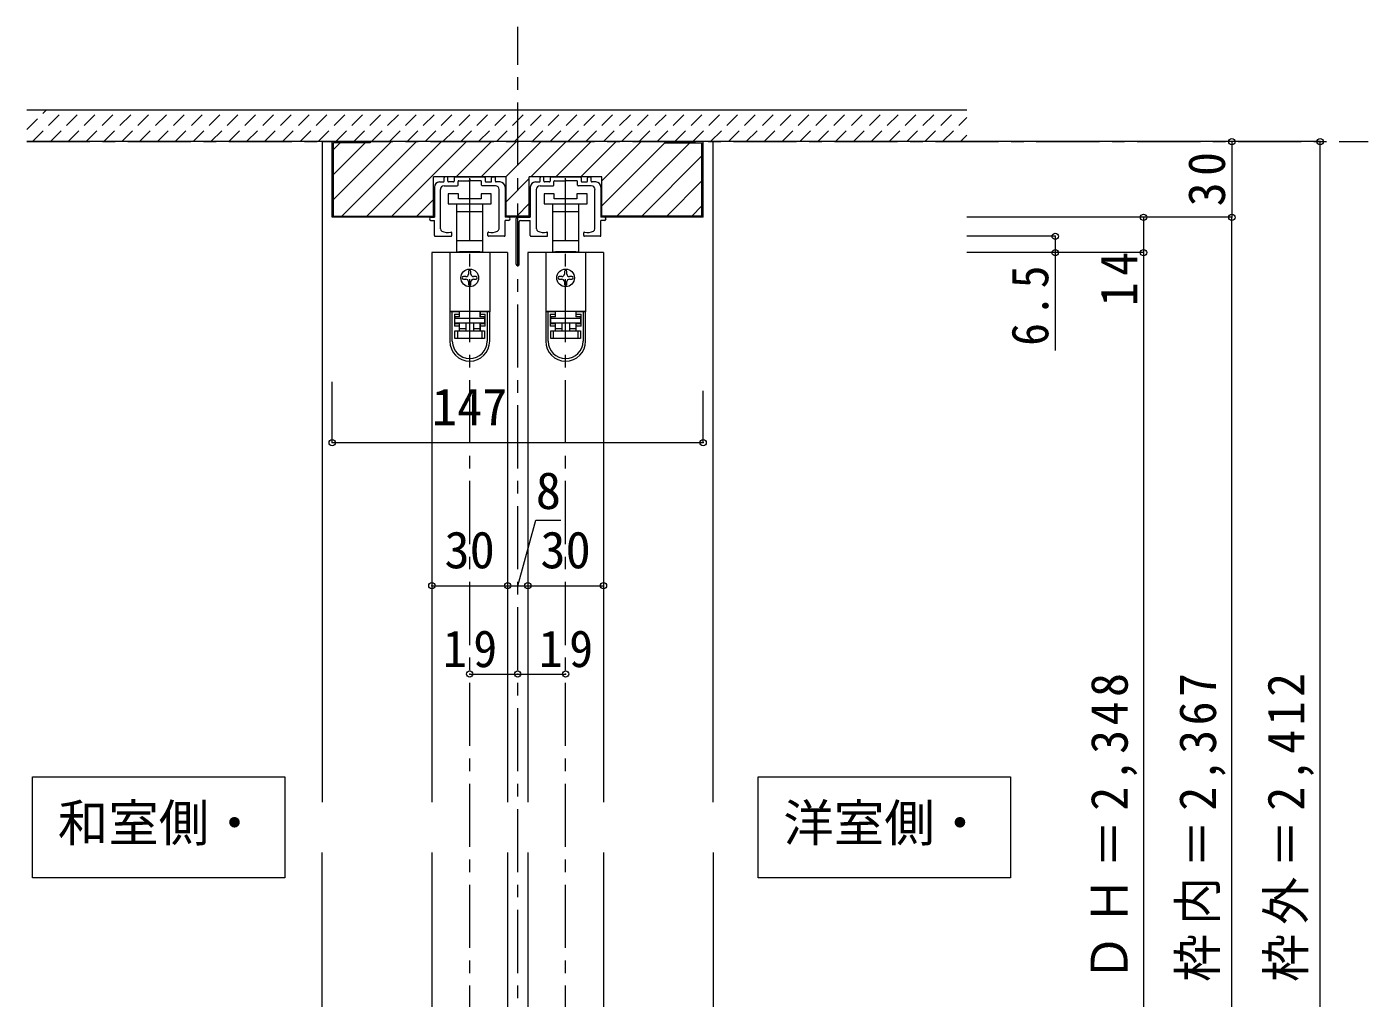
# Model space of a CAD drawing. Units: millimetres, scale not verified. Extents: x -973 to 977, y -701 to 696.
# Drawn here: x -565 to -33, y -387 to -2 of the extents above; entities that cross this region are included whole.
import ezdxf
from ezdxf.enums import TextEntityAlignment as Align

# ---------------------------------------------------------------- set-up
doc = ezdxf.new("R2010")
doc.units = ezdxf.units.MM
doc.header["$LTSCALE"] = 5
doc.header["$PDMODE"] = 32
doc.header["$PDSIZE"] = 2.5
doc.linetypes.add('CHAIN1', pattern=[8, 5, -1, 1, -1])
doc.linetypes.add('DASHED1', pattern=[1.8, 1.2, -0.6])
for name, color, linetype, lineweight in [('0-1_通り芯', 4, 'CHAIN1', 9), ('0-4_枠', 3, 'Continuous', 9), ('0-6_扉', 6, 'Continuous', 9), ('0-7_金物', 7, 'Continuous', 9), ('0-A_文字', 7, 'Continuous', 9), ('0-B_寸法', 7, 'Continuous', 9), ('0-C_ハッチ', 4, 'DASHED1', 9)]:
    doc.layers.add(name, color=color, linetype=linetype, lineweight=lineweight)
doc.styles.add('ＭＳ ゴシック', font='')
doc.styles.get('ＭＳ ゴシック').set_extended_font_data('MS Gothic')

# ---------------------------------------------------------------- blocks, each defined once
blk = doc.blocks.new('下荷重(戸車)')
at = {"layer": '0-7_金物'}
for p, q in [((8.5, 37.107), (4.5, 37.107)), ((5.25, 30.107), (5.25, 33.107)), ((-5.25, 30.107), (0, 30.107)), ((0, 30.107), (5.25, 30.107)), ((5.25, 18.507), (5.25, 30.107)), ((0, 18.507), (-5.25, 18.507)), ((-5.25, 18.507), (-5.25, 14.107)), ((5.25, 18.507), (0, 18.507)), ((5.25, 14.107), (5.25, 18.507)), ((7.9, 13.807), (-7.9, 13.807)), ((-7.9, 13.807), (-7.9, -9.493)), ((-5.25, 14.107), (-4, 14.107)), ((-4, 14.107), (-4, 13.807)), ((4, 14.107), (-4, 14.107)), ((4, 14.107), (5.25, 14.107)), ((4, 13.807), (4, 14.107)), ((7.9, 13.807), (7.9, -9.493)), ((-0.5, 6.307), (-0.5, 5.307)), ((0.5, 5.307), (0.5, 6.307)), ((-1.5, 4.307), (-2.5, 4.307)), ((-2.5, 3.307), (-1.5, 3.307)), ((-0.5, 2.307), (-0.5, 1.307)), ((0.5, 1.307), (0.5, 2.307)), ((2.5, 4.307), (1.5, 4.307)), ((1.5, 3.307), (2.5, 3.307)), ((7.9, -9.493), (-7.9, -9.493)), ((-7.9, -9.493), (-7.9, -9.593)), ((-6.9, -9.593), (-7.9, -9.593)), ((-7.9, -9.593), (-7.9, -21.293)), ((-4.2, -9.593), (-6.9, -9.593)), ((-6.9, -21.293), (-6.9, -9.593)), ((-6.1, -10.593), (-6.1, -15.293)), ((-6.1, -10.593), (-4.2, -10.593)), ((-4.9, -9.593), (-4.9, -9.493)), ((-4.2, -9.593), (-4.2, -10.593)), ((-4, -11.693), (-4, -9.493)), ((4, -9.493), (4, -11.693)), ((6.9, -9.593), (4.2, -9.593)), ((4.2, -10.593), (4.2, -9.593)), ((4.2, -11.593), (4.2, -10.593)), ((4.2, -10.593), (6.1, -10.593)), ((4.9, -9.493), (4.9, -9.593)), ((6.1, -15.293), (6.1, -10.593)), ((6.9, -9.593), (6.9, -21.293)), ((7.9, -9.593), (6.9, -9.593)), ((7.9, -9.493), (7.9, -9.593)), ((7.9, -21.293), (7.9, -9.593)), ((-6.1, -14.293), (-4.2, -14.293)), ((-4.2, -15.293), (-6.1, -15.293)), ((-5.9, -11.693), (-5.9, -12.193)), ((-4, -11.693), (-5.9, -11.693)), ((-5.9, -12.193), (5.9, -12.193)), ((-5.9, -14.193), (-5.9, -12.193)), ((5.9, -14.193), (-5.9, -14.193)), ((-4.2, -14.293), (-4.2, -15.293)), ((-4.2, -15.293), (-4.2, -17.193)), ((-4, -16.193), (-4, -14.193)), ((-1.5, -14.193), (-1.5, -17.193)), ((1.5, -14.193), (1.5, -17.193)), ((5.9, -11.693), (4, -11.693)), ((6.1, -11.593), (4.2, -11.593)), ((6.1, -15.293), (4.2, -15.293)), ((4.2, -17.193), (4.2, -15.293)), ((5.9, -12.193), (5.9, -11.693)), ((5.9, -12.193), (5.9, -14.193)), ((-5.9, -17.193), (-4.9, -17.193)), ((-4.9, -17.193), (4.9, -17.193)), ((-4.9, -17.193), (-4.9, -20.193)), ((4.9, -20.193), (-4.9, -20.193)), ((1.5, -16.193), (4, -16.193)), ((4.9, -17.193), (5.9, -17.193)), ((5.9, -17.193), (5.9, -20.193))]:
    blk.add_line(p, q, dxfattribs=at)
for points in [[(-8.5, 33.107), (0, 33.107), (8.5, 33.107), (8.5, 37.107)], [(4.5, 37.107), (4.5, 35.107), (-4.5, 35.107), (-4.5, 37.107), (-8.5, 37.107), (-8.5, 33.107)], [(-5.25, 33.107), (-5.25, 30.107), (-5.25, 18.507)], [(-4.2, -10.593), (-4.2, -11.593), (-6.1, -11.593)], [(4, -14.193), (4, -16.193), (4, -17.193)], [(4.2, -15.293), (4.2, -14.293), (6.1, -14.293)], [(-4.9, -20.193), (-5.9, -20.193), (-5.9, -17.193)], [(-4, -17.193), (-4, -16.193), (-1.5, -16.193)], [(5.9, -20.193), (4.9, -20.193), (4.9, -17.193)]]:
    blk.add_lwpolyline(points, dxfattribs=at)
blk.add_circle((0, 3.807), 3.5, dxfattribs=at)
for centre, radius, start, end in [((0, 6.307), 0.5, 90, 180), ((0, 6.307), 0.5, 0, 90), ((-2.5, 3.807), 0.5, 90, 180), ((-2.5, 3.807), 0.5, 180, 270), ((-1.5, 5.307), 1, 270, 0), ((-1.5, 2.307), 1, 0, 90), ((0, 1.307), 0.5, 180, 270), ((0, 1.307), 0.5, 270, 0), ((1.5, 5.307), 1, 180, 270), ((1.5, 2.307), 1, 90, 180), ((2.5, 3.807), 0.5, 0, 90), ((2.5, 3.807), 0.5, 270, 0), ((0, -21.293), 7.9, 180, 0), ((0, -21.293), 6.9, 180, 0)]:
    blk.add_arc(centre, radius, start, end, dxfattribs=at)
blk = doc.blocks.new('02')
at = {"layer": '0-B_寸法'}
for p, q in [((-12, 6.623), (-10.45, 6.623)), ((-10.15, 6.923), (-10.15, 8.323)), ((-8.95, 8.623), (-9.85, 8.623)), ((-8.65, 6.923), (-8.65, 8.323)), ((-6.45, 6.623), (-8.35, 6.623)), ((-6.15, 8.323), (-6.15, 6.923)), ((-5.85, 8.623), (5.85, 8.623)), ((-4.65, 5.423), (-4.65, 6.823)), ((-4.35, 7.123), (-0.3, 7.123)), ((0, 7.423), (-0.3, 7.123)), ((0, 7.423), (0.3, 7.123)), ((4.35, 7.123), (0.3, 7.123)), ((4.65, 5.423), (4.65, 6.823)), ((6.15, 8.323), (6.15, 6.923)), ((6.45, 6.623), (8.35, 6.623)), ((8.65, 6.923), (8.65, 8.323)), ((8.95, 8.623), (9.85, 8.623)), ((10.15, 6.923), (10.15, 8.323)), ((12, 6.623), (10.45, 6.623)), ((-14, 4.623), (-14, -7.377)), ((-11.6, -11.949), (-11.6, 3.623)), ((-10.15, 5.123), (-4.95, 5.123)), ((10.15, 5.123), (4.95, 5.123)), ((11.6, -11.949), (11.6, 3.623)), ((14, 4.623), (14, -7.377)), ((-15.4, -7.377), (-14, -7.377)), ((-15.4, -8.577), (-14, -8.577)), ((-14, -14.577), (-14, -8.577)), ((15.4, -7.377), (14, -7.377)), ((15.4, -8.577), (14, -8.577)), ((14, -14.577), (14, -8.577)), ((-13.7, -14.877), (-7.45, -14.877)), ((-7.15, -14.577), (-7.15, -13.502)), ((7.15, -14.577), (7.15, -13.502)), ((13.7, -14.877), (7.45, -14.877))]:
    blk.add_line(p, q, dxfattribs=at)
for centre, radius, start, end in [((-12, 4.623), 2, 90, 180), ((-10.45, 6.923), 0.3, 270, 0), ((-9.85, 8.323), 0.3, 90, 180), ((-8.95, 8.323), 0.3, 0, 90), ((-8.35, 6.923), 0.3, 180, 270), ((-6.45, 6.923), 0.3, 270, 0), ((-5.85, 8.323), 0.3, 90, 180), ((-4.95, 5.423), 0.3, 270, 0), ((-4.35, 6.823), 0.3, 90, 180), ((4.35, 6.823), 0.3, 0, 90), ((4.95, 5.423), 0.3, 180, 270), ((5.85, 8.323), 0.3, 0, 90), ((6.45, 6.923), 0.3, 180, 270), ((8.35, 6.923), 0.3, 270, 0), ((8.95, 8.323), 0.3, 90, 180), ((9.85, 8.323), 0.3, 0, 90), ((10.45, 6.923), 0.3, 180, 270), ((12, 4.623), 2, 0, 90), ((-10.15, 3.623), 1.5, 90, 180), ((10.15, 3.623), 1.5, 0, 90), ((-15.4, -7.977), 0.6, 90, 180), ((-15.4, -7.977), 0.6, 180, 270), ((15.4, -7.977), 0.6, 0, 90), ((15.4, -7.977), 0.6, 270, 0), ((-13.7, -14.577), 0.3, 180, 270), ((-10.6, -11.949), 1, 180, 243.25632), ((-8.8, -8.377), 5, 243.25632, 284.75682), ((-7.45, -13.502), 0.3, 0, 104.75682), ((-7.45, -14.577), 0.3, 270, 0), ((7.45, -13.502), 0.3, 75.24318, 180), ((7.45, -14.577), 0.3, 180, 270), ((8.8, -8.377), 5, 255.24318, 296.74368), ((10.6, -11.949), 1, 296.74368, 0), ((13.7, -14.577), 0.3, 270, 0)]:
    blk.add_arc(centre, radius, start, end, dxfattribs=at)
blk = doc.blocks.new('03')
at = {"layer": '0-B_寸法'}
for p, q in [((-13.079, 5.476), (-13.079, -6.524)), ((-11.079, 7.476), (-9.529, 7.476)), ((-9.229, 7.776), (-9.229, 9.176)), ((-9.229, 5.976), (-4.029, 5.976)), ((-8.029, 9.476), (-8.929, 9.476)), ((-7.729, 7.776), (-7.729, 9.176)), ((-5.529, 7.476), (-7.429, 7.476)), ((-5.229, 9.176), (-5.229, 7.776)), ((-4.929, 9.476), (6.771, 9.476)), ((-3.729, 6.276), (-3.729, 7.676)), ((-3.429, 7.976), (0.621, 7.976)), ((0.921, 8.276), (0.621, 7.976)), ((0.921, 8.276), (1.221, 7.976)), ((5.271, 7.976), (1.221, 7.976)), ((5.571, 6.276), (5.571, 7.676)), ((11.071, 5.976), (5.871, 5.976)), ((7.071, 9.176), (7.071, 7.776)), ((7.371, 7.476), (9.271, 7.476)), ((9.571, 7.776), (9.571, 9.176)), ((9.871, 9.476), (10.771, 9.476)), ((11.071, 7.776), (11.071, 9.176)), ((12.921, 7.476), (11.371, 7.476)), ((14.921, 5.476), (14.921, -6.524)), ((-10.679, -11.096), (-10.679, 4.476)), ((12.521, -11.096), (12.521, 4.476)), ((-18.679, -25.124), (-18.679, -7.024)), ((-18.179, -6.524), (-13.079, -6.524)), ((-17.479, -25.124), (-17.479, -8.224)), ((-16.979, -7.724), (-13.079, -7.724)), ((-13.079, -13.724), (-13.079, -7.724)), ((16.321, -6.524), (14.921, -6.524)), ((16.321, -7.724), (14.921, -7.724)), ((14.921, -13.724), (14.921, -7.724)), ((-12.779, -14.024), (-6.529, -14.024)), ((-6.229, -13.724), (-6.229, -12.649)), ((8.071, -13.724), (8.071, -12.649)), ((14.621, -14.024), (8.371, -14.024))]:
    blk.add_line(p, q, dxfattribs=at)
for centre, radius, start, end in [((-11.079, 5.476), 2, 90, 180), ((-9.229, 4.476), 1.5, 90, 180), ((-9.529, 7.776), 0.3, 270, 0), ((-8.929, 9.176), 0.3, 90, 180), ((-8.029, 9.176), 0.3, 0, 90), ((-7.429, 7.776), 0.3, 180, 270), ((-5.529, 7.776), 0.3, 270, 0), ((-4.929, 9.176), 0.3, 90, 180), ((-4.029, 6.276), 0.3, 270, 0), ((-3.429, 7.676), 0.3, 90, 180), ((5.271, 7.676), 0.3, 0, 90), ((5.871, 6.276), 0.3, 180, 270), ((6.771, 9.176), 0.3, 0, 90), ((7.371, 7.776), 0.3, 180, 270), ((9.271, 7.776), 0.3, 270, 0), ((9.871, 9.176), 0.3, 90, 180), ((10.771, 9.176), 0.3, 0, 90), ((11.371, 7.776), 0.3, 180, 270), ((11.071, 4.476), 1.5, 0, 90), ((12.921, 5.476), 2, 0, 90), ((-18.179, -7.024), 0.5, 90, 180), ((-16.979, -8.224), 0.5, 90, 180), ((16.321, -7.124), 0.6, 0, 90), ((16.321, -7.124), 0.6, 270, 0), ((-12.779, -13.724), 0.3, 180, 270), ((-9.679, -11.096), 1, 180, 243.25632), ((-7.879, -7.524), 5, 243.25632, 284.75682), ((-6.529, -12.649), 0.3, 0, 104.75682), ((-6.529, -13.724), 0.3, 270, 0), ((8.371, -12.649), 0.3, 75.24318, 180), ((8.371, -13.724), 0.3, 180, 270), ((9.721, -7.524), 5, 255.24318, 296.74368), ((11.521, -11.096), 1, 296.74368, 0), ((14.621, -13.724), 0.3, 270, 0), ((-18.079, -25.124), 0.6, 180, 0)]:
    blk.add_arc(centre, radius, start, end, dxfattribs=at)

msp = doc.modelspace()

# ---------------------------------------------------------------- linework, layer by layer
at = {"layer": '0-1_通り芯'}
for p, q in [((-370.347, -577.5), (-370.347, -2.5)), ((-564.847, -48), (-33.347, -48)), ((-389.347, -567.5), (-389.347, -62)), ((-351.347, -567.5), (-351.347, -62))]:
    msp.add_line(p, q, dxfattribs=at)
at = {"layer": '0-4_枠', "color": 4}
for p, q in [((-447.847, -48), (-443.847, -48)), ((-447.847, -48), (-447.847, -309.75)), ((-292.847, -48), (-296.847, -48)), ((-292.847, -309.75), (-292.847, -48)), ((-447.847, -555.5), (-447.847, -329.75)), ((-292.847, -329.75), (-292.847, -555.5))]:
    msp.add_line(p, q, dxfattribs=at)
at = {"layer": '0-4_枠'}
for p, q in [((-443.847, -78), (-443.847, -48)), ((-296.847, -48), (-443.847, -48)), ((-443.347, -77.5), (-443.347, -48.5)), ((-428.847, -48.5), (-443.347, -48.5)), ((-428.847, -48), (-428.847, -48.5)), ((-311.847, -48.5), (-311.847, -48)), ((-311.847, -48.5), (-297.347, -48.5)), ((-297.347, -77.5), (-297.347, -48.5)), ((-296.847, -78), (-296.847, -48)), ((-403.747, -78), (-403.747, -62)), ((-374.947, -62), (-403.747, -62)), ((-374.947, -78), (-374.947, -62)), ((-365.747, -78), (-365.747, -62)), ((-336.947, -62), (-365.747, -62)), ((-336.947, -78), (-336.947, -62)), ((-403.747, -78), (-443.847, -78)), ((-443.347, -77.5), (-403.747, -77.5)), ((-365.747, -77.5), (-374.947, -77.5)), ((-365.747, -78), (-374.947, -78)), ((-297.347, -77.5), (-336.947, -77.5)), ((-296.847, -78), (-336.947, -78))]:
    msp.add_line(p, q, dxfattribs=at)
at = {"layer": '0-6_扉'}
for p, q in [((-374.347, -92), (-404.347, -92)), ((-404.347, -92), (-404.347, -309.75)), ((-374.347, -92), (-374.347, -309.75)), ((-336.347, -92), (-366.347, -92)), ((-366.347, -92), (-366.347, -309.75)), ((-336.347, -92), (-336.347, -309.75)), ((-404.347, -329.75), (-404.347, -547.5)), ((-374.347, -329.75), (-374.347, -547.5)), ((-366.347, -329.75), (-366.347, -547.5)), ((-336.347, -329.75), (-336.347, -547.5))]:
    msp.add_line(p, q, dxfattribs=at)
at = {"layer": '0-A_文字'}
for p, q in [((-562.553, -339.75), (-562.553, -299.75)), ((-562.553, -299.75), (-462.553, -299.75)), ((-462.553, -299.75), (-462.553, -339.75)), ((-275.097, -339.75), (-275.097, -299.75)), ((-275.097, -299.75), (-175.097, -299.75)), ((-175.097, -299.75), (-175.097, -339.75)), ((-462.553, -339.75), (-562.553, -339.75)), ((-175.097, -339.75), (-275.097, -339.75))]:
    msp.add_line(p, q, dxfattribs=at)
at = {"layer": '0-B_寸法', "color": 2}
for p, q in [((-192.347, -35.5), (-564.847, -35.5)), ((-192.347, -48), (-564.847, -48))]:
    msp.add_line(p, q, dxfattribs=at)
at = {"layer": '0-B_寸法', "color": 4, "linetype": 'DASHED1'}
for p, q in [((-564.847, -43.185), (-557.162, -35.5)), ((-562.591, -48), (-550.091, -35.5)), ((-555.52, -48), (-543.02, -35.5)), ((-548.449, -48), (-535.949, -35.5)), ((-541.378, -48), (-528.878, -35.5)), ((-534.307, -48), (-521.807, -35.5)), ((-527.236, -48), (-514.736, -35.5)), ((-520.165, -48), (-507.665, -35.5)), ((-513.094, -48), (-500.594, -35.5)), ((-506.023, -48), (-493.523, -35.5)), ((-498.952, -48), (-486.452, -35.5)), ((-491.881, -48), (-479.381, -35.5)), ((-484.81, -48), (-472.31, -35.5)), ((-477.739, -48), (-465.239, -35.5)), ((-470.668, -48), (-458.168, -35.5)), ((-463.596, -48), (-451.096, -35.5)), ((-456.525, -48), (-444.025, -35.5)), ((-449.454, -48), (-436.954, -35.5)), ((-442.383, -48), (-429.883, -35.5)), ((-435.312, -48), (-422.812, -35.5)), ((-428.241, -48), (-415.741, -35.5)), ((-421.17, -48), (-408.67, -35.5)), ((-414.099, -48), (-401.599, -35.5)), ((-407.028, -48), (-394.528, -35.5)), ((-399.957, -48), (-387.457, -35.5)), ((-392.886, -48), (-380.386, -35.5)), ((-385.815, -48), (-373.315, -35.5)), ((-378.744, -48), (-366.244, -35.5)), ((-371.673, -48), (-359.173, -35.5)), ((-364.601, -48), (-352.101, -35.5)), ((-357.53, -48), (-345.03, -35.5)), ((-350.459, -48), (-337.959, -35.5)), ((-343.388, -48), (-330.888, -35.5)), ((-336.317, -48), (-323.817, -35.5)), ((-329.246, -48), (-316.746, -35.5)), ((-322.175, -48), (-309.675, -35.5)), ((-315.104, -48), (-302.604, -35.5)), ((-308.033, -48), (-295.533, -35.5)), ((-300.962, -48), (-288.462, -35.5)), ((-293.891, -48), (-281.391, -35.5)), ((-286.82, -48), (-274.32, -35.5)), ((-279.749, -48), (-267.249, -35.5)), ((-272.678, -48), (-260.178, -35.5)), ((-265.607, -48), (-253.107, -35.5)), ((-258.535, -48), (-246.035, -35.5)), ((-251.464, -48), (-238.964, -35.5)), ((-244.393, -48), (-231.893, -35.5)), ((-237.322, -48), (-224.822, -35.5)), ((-230.251, -48), (-217.751, -35.5)), ((-223.18, -48), (-210.68, -35.5)), ((-216.109, -48), (-203.609, -35.5)), ((-209.038, -48), (-196.538, -35.5)), ((-201.967, -48), (-192.347, -38.38)), ((-194.896, -48), (-192.347, -45.451))]:
    msp.add_line(p, q, dxfattribs=at)
at = {"layer": '0-B_寸法', "color": 4}
for p, q in [((-52.347, -48), (-192.347, -48)), ((-87.347, -48), (-87.347, -78)), ((-52.347, -567.5), (-52.347, -48)), ((-87.347, -78), (-192.347, -78)), ((-122.347, -78), (-122.347, -92)), ((-87.347, -567.5), (-87.347, -78)), ((-157.347, -85.5), (-192.347, -85.5)), ((-157.347, -85.5), (-157.347, -130.786)), ((-122.347, -92), (-192.347, -92)), ((-122.347, -92), (-122.347, -547.5)), ((-443.847, -167.304), (-443.847, -143.246)), ((-296.847, -167.304), (-296.847, -146.746)), ((-443.847, -167.304), (-296.847, -167.304)), ((-404.347, -224), (-336.347, -224)), ((-389.347, -259), (-370.347, -259)), ((-370.347, -259), (-351.347, -259))]:
    msp.add_line(p, q, dxfattribs=at)
msp.add_lwpolyline([(-370.347, -224), (-363.121, -198.001), (-353.217, -198.001)], dxfattribs=at)
at = {"layer": '0-B_寸法'}
for p in [(-87.347, -48), (-52.347, -48), (-122.347, -78), (-87.347, -78), (-157.347, -85.5), (-157.347, -92), (-122.347, -92), (-443.847, -167.304), (-296.847, -167.304), (-404.347, -224), (-374.347, -224), (-366.347, -224), (-336.347, -224), (-389.347, -259), (-370.347, -259), (-351.347, -259)]:
    msp.add_point(p, dxfattribs=at)
at = {"layer": '0-C_ハッチ', "linetype": 'Continuous'}
for p, q in [((-443.347, -70.972), (-420.375, -48)), ((-443.347, -51.173), (-440.674, -48.5)), ((-443.347, -61.073), (-430.774, -48.5)), ((-439.975, -77.5), (-410.475, -48)), ((-430.076, -77.5), (-400.576, -48)), ((-420.176, -77.5), (-390.676, -48)), ((-394.777, -62), (-380.777, -48)), ((-384.877, -62), (-370.877, -48)), ((-374.978, -62), (-360.978, -48)), ((-365.078, -62), (-351.078, -48)), ((-355.179, -62), (-341.179, -48)), ((-345.279, -62), (-331.279, -48)), ((-336.947, -63.567), (-321.38, -48)), ((-336.947, -73.467), (-311.847, -48.367)), ((-302.081, -48.5), (-331.081, -77.5)), ((-321.181, -77.5), (-297.347, -53.666)), ((-374.947, -71.869), (-365.747, -62.669)), ((-311.282, -77.5), (-297.347, -63.565)), ((-403.747, -70.97), (-410.277, -77.5)), ((-370.679, -77.5), (-365.747, -72.568)), ((-301.382, -77.5), (-297.347, -73.465))]:
    msp.add_line(p, q, dxfattribs=at)

# ---------------------------------------------------------------- block references
at = {"layer": '0-7_金物'}
for name, p in [('02', (-389.347, -70.623)), ('03', (-352.268, -71.476)), ('下荷重(戸車)', (-389.347, -105.807)), ('下荷重(戸車)', (-351.347, -105.807))]:
    msp.add_blockref(name, p, dxfattribs=at)

# ---------------------------------------------------------------- texts
at = {"layer": '0-A_文字', "style": 'ＭＳ ゴシック'}
for s, p in [('和室側・', (-552.553, -329.75)), ('洋室側・', (-265.097, -329.75))]:
    msp.add_text(s, height=14.66, dxfattribs=at).set_placement(p, align=Align.BOTTOM_LEFT)
at = {"layer": '0-B_寸法', "style": 'ＭＳ ゴシック'}
for s, p in [('147', (-404.347, -164.804)), ('8', (-363.169, -198.001)), ('30', (-399.347, -221.5)), ('30', (-361.347, -221.5))]:
    msp.add_text(s, height=14.66, dxfattribs=at).set_placement(p, align=Align.BOTTOM_LEFT)
at = {"layer": '0-B_寸法', "char_height": 14.66, "attachment_point": 7, "rotation": 90, "style": 'ＭＳ ゴシック'}
for s, insert in [('\\T1.27;\\W0.95;30', (-89.847, -73.625)), ('\\T1.27;\\W0.95;14', (-124.847, -113.25)), ('\\T1.27;\\W0.9;6.5', (-159.847, -128.902)), ('\\T1.19;\\W0.95;ＤＨ＝2,348', (-124.847, -381)), ('\\T1.19;\\W0.95;枠内＝2,367', (-89.847, -381)), ('\\T1.19;\\W0.95;枠外＝2,412', (-54.847, -381))]:
    msp.add_mtext(s, dxfattribs=dict(at, insert=insert))
at = {"layer": '0-B_寸法', "char_height": 14.66, "attachment_point": 7, "style": 'ＭＳ ゴシック'}
for insert in [(-399.972, -256.5), (-361.972, -256.5)]:
    msp.add_mtext('\\T1.27;\\W0.95;19', dxfattribs=dict(at, insert=insert))

doc.saveas('drawing.dxf')
